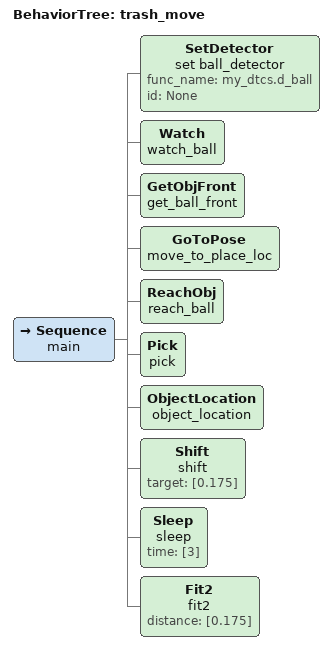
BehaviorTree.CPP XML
<root>
    <BehaviorTree ID="trash_move">
    <Sequence name="main">
        <SetDetector name="set ball_detector" func_name="my_dtcs.d_ball" id="None"/>
        <Watch name="watch_ball"/>
        <GetObjFront name="get_ball_front"/>
        <GoToPose name="move_to_place_loc"/>
        <ReachObj name="reach_ball" />
        <Pick name="pick"/>
        <!-- hello? -->
        <ObjectLocation name="object_location"/>
        <Shift name="shift" target="[0.175]"/>
        <Sleep name="sleep" time="[3]"/>
        <Fit2 name="fit2" distance="[0.175]"/>
    </Sequence>
    </BehaviorTree>
</root>
